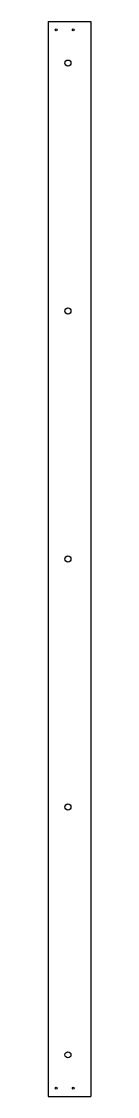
# Model space of a CAD drawing. Header units: millimetres. Extents: x 69 to 146, y -860 to 1076.
import ezdxf

# ---------------------------------------------------------------- set-up
doc = ezdxf.new("R2010")
doc.units = ezdxf.units.MM

msp = doc.modelspace()

# ---------------------------------------------------------------- linework, layer by layer
at = {"color": 7, "linetype": 'Continuous', "lineweight": 25}
for p, q in [((68.5, 1076), (146.3, 1076)), ((68.5, 1076), (68.5, -860)), ((146.3, 1076), (146.3, -860)), ((68.5, -860), (146.3, -860))]:
    msp.add_line(p, q, dxfattribs=at)
for centre, radius in [((83.5, 1061), 1.75), ((114.3, 1061), 1.75), ((104.5, 1001), 5.5), ((104.5, 554.5), 5.5), ((104.5, 108), 5.5), ((104.5, -338.6), 5.5), ((104.5, -785), 5.5), ((83.5, -845), 1.75), ((114.3, -845), 1.75)]:
    msp.add_circle(centre, radius, dxfattribs=at)

doc.saveas('drawing.dxf')
